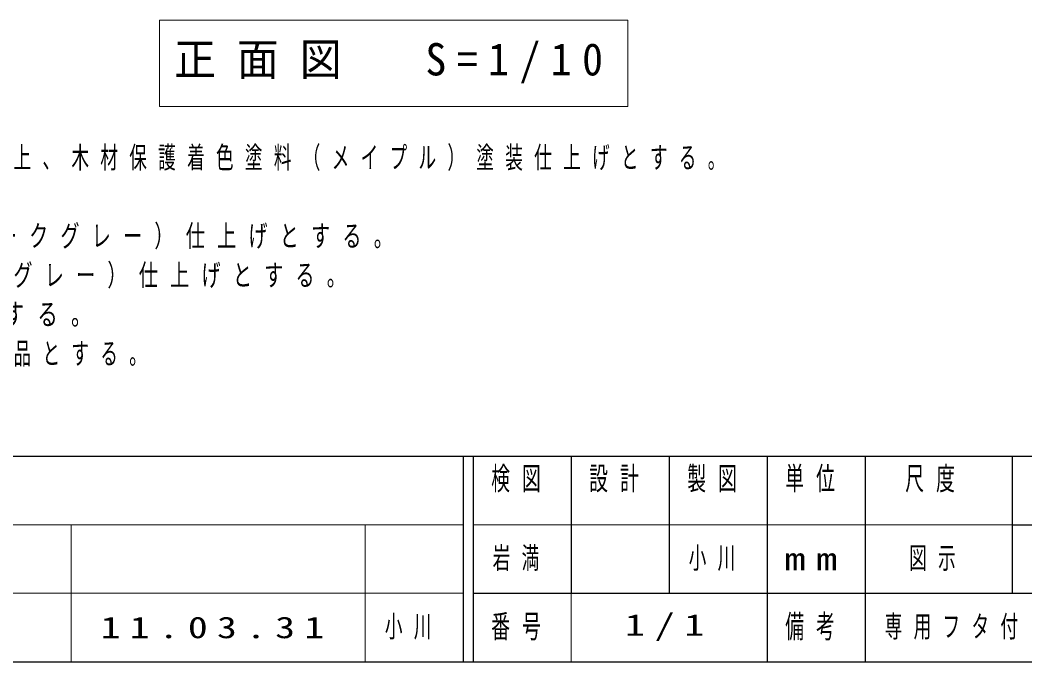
# Model space of a CAD drawing. Units: millimetres on the paper, scale 1:10. Extents: x -365 to 0, y 0 to 257.
# Drawn here: x -283.7 to -181.2, y 0 to 65.5 of the extents above; entities that cross this region are included whole.
import ezdxf

# ---------------------------------------------------------------- set-up
doc = ezdxf.new("R2010")
doc.units = ezdxf.units.MM
doc.layers.add('1_10', color=7, linetype='Continuous', lineweight=25)
doc.layers.add('NAKAMURA図枠', color=7, linetype='Continuous', lineweight=13)
doc.layers.add('CLASS1', color=7, linetype='Continuous')
doc.layers.add('図データ（99）', color=7, linetype='Continuous')
doc.styles.add('ＭＳ ゴシック', font='')
doc.styles.get('ＭＳ ゴシック').set_extended_font_data('MS Gothic')

msp = doc.modelspace()

# ---------------------------------------------------------------- linework, layer by layer
at = {"layer": '1_10', "lineweight": 13}
for p, q in [((-269.492, 65.487), (-269.492, 56.687)), ((-221.692, 65.487), (-269.492, 65.487)), ((-221.692, 56.687), (-221.692, 65.487)), ((-269.492, 56.687), (-221.692, 56.687))]:
    msp.add_line(p, q, dxfattribs=at)
at = {"layer": 'NAKAMURA図枠', "color": 20, "lineweight": 25}
for p, q in [((-365, 21), (0, 21)), ((-365, 0), (0, 0))]:
    msp.add_line(p, q, dxfattribs=at)
at = {"layer": 'NAKAMURA図枠', "color": 3, "lineweight": 25}
for p, q in [((-238.5, 21), (-238.5, 0)), ((-237.5, 21), (-237.5, 0)), ((-227.5, 21), (-227.5, 7)), ((-217.5, 21), (-217.5, 7)), ((-207.5, 21), (-207.5, 0)), ((-197.5, 21), (-197.5, 7)), ((-182.5, 21), (-182.5, 7)), ((-182.5, 14), (-70, 14)), ((-237.5, 7), (0, 7)), ((-197.5, 7), (-197.5, 0))]:
    msp.add_line(p, q, dxfattribs=at)
at = {"layer": 'NAKAMURA図枠'}
for p, q in [((-365, 14), (-238.5, 14)), ((-278.5, 14), (-278.5, 0)), ((-248.5, 14), (-248.5, 0)), ((-237.5, 14), (-182.5, 14)), ((-365, 7), (-238.5, 7)), ((-227.5, 7), (-227.5, 0))]:
    msp.add_line(p, q, dxfattribs=at)

# ---------------------------------------------------------------- texts
at = {"layer": '1_10', "insert": (-245.592, 61.087), "char_height": 3.299, "attachment_point": 5, "style": 'ＭＳ ゴシック'}
msp.add_mtext('\\T1.5;\\W0.95;正面図\u3000S=1/10', dxfattribs=at)
at = {"layer": 'CLASS1', "char_height": 2.199, "attachment_point": 7, "style": 'ＭＳ ゴシック'}
for s, insert in [('\\T1.64;\\W0.6;木材は、ヒノキ（一等材）とし、カンナ・ペーパーがけの上、木材保護着色塗料（メイプル）塗装仕上げとする。', (-361.128, 50.089)), ('\\T1.64;\\W0.65;かまどは、鋳鉄FCDとし、ポリエステル粉体塗装（ダークグレー）仕上げとする。', (-361.128, 42.089)), ('\\T1.64;\\W0.65;五徳は、鋳鉄FCとし、ポリエステル粉体塗装（ダークグレー）仕上げとする。', (-361.128, 38.089)), ('\\T1.64;\\W0.7;底カバーは、ステンレス（SUS304）とし、2B材とする。', (-361.128, 34.089)), ('\\T1.64;\\W0.6;本製品は、（社）日本公園施設業協会賠償責任保険加入製品とする。', (-361.128, 30.089))]:
    msp.add_mtext(s, dxfattribs=dict(at, insert=insert))
at = {"layer": 'NAKAMURA図枠', "char_height": 2.346, "style": 'ＭＳ ゴシック'}
for s, insert, attachment_point in [('\\T1.64;\\W0.6;検図', (-232.5, 19.9), 2), ('\\T1.64;\\W0.6;設計', (-222.5, 19.9), 2), ('\\T1.64;\\W0.6;製図', (-212.5, 19.9), 2), ('\\T1.64;\\W0.6;単位', (-202.5, 19.9), 2), ('\\T1.64;\\W0.6;尺度', (-190.25, 19.9), 2), ('\\T1.5;\\W1.35;mm', (-202.5, 10.5), 5), ('\\T1.64;\\W0.6;備考', (-202.5, 3.5), 5), ('\\T1.64;\\W0.6;番号', (-232.5, 3.5), 5)]:
    msp.add_mtext(s, dxfattribs=dict(at, insert=insert, attachment_point=attachment_point))
at = {"layer": '図データ（99）', "char_height": 2.199, "attachment_point": 4, "style": 'ＭＳ ゴシック'}
for s, insert in [('\\T1.64;\\W0.6;岩満', (-235.5, 10.5)), ('\\T1.64;\\W0.6;小川', (-215.5, 10.5)), ('\\T1.64;\\W0.6;図示', (-193, 10.5)), ('\\T1.47;\\W1.35;11.03.31', (-275.5, 3.5)), ('\\T1.64;\\W0.6;小川', (-246.5, 3.5)), ('\\T1.5;\\W1.35;1/1', (-222, 3.5)), ('\\T1.64;\\W0.6;専用フタ付', (-195.5, 3.5))]:
    msp.add_mtext(s, dxfattribs=dict(at, insert=insert))

doc.saveas('drawing.dxf')
